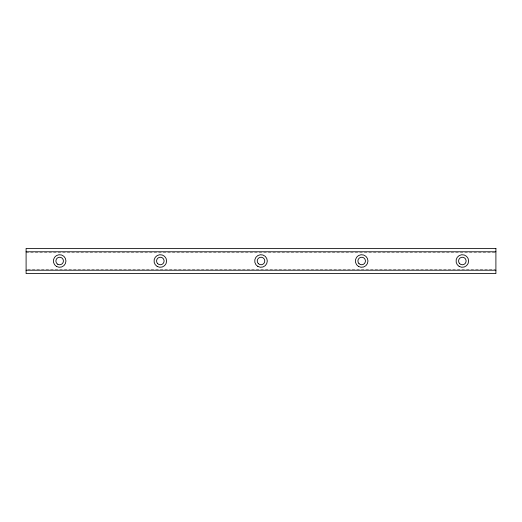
<?xml version="1.0" encoding="UTF-8"?>
<svg xmlns="http://www.w3.org/2000/svg" width="522" height="522" viewBox="0 0 522 522"><rect width="100%" height="100%" fill="white"/><g stroke="black" fill="none" stroke-linecap="round" stroke-linejoin="round"><path stroke-width="0.39" stroke-dasharray="2.61 1.96" d="M26.1 252.609L495.084 252.609M27.731 269.391L495.084 269.391"/><path stroke-width="0.78" d="M26.1 251.774L495.9 251.774M26.1 270.226L495.9 270.226M495.9 248.413L26.1 248.413L26.1 273.587L495.9 273.587L495.9 248.413M459.673 263.669A3.778 3.778 0 0 0 465.989 261.979A3.778 3.778 0 0 0 461.363 257.353A3.778 3.778 0 0 0 459.673 263.669M358.999 263.669A3.778 3.778 0 0 0 365.315 261.979A3.778 3.778 0 0 0 360.695 257.353A3.778 3.778 0 0 0 358.999 263.669M258.331 263.669A3.778 3.778 0 0 0 264.647 261.979A3.778 3.778 0 0 0 260.021 257.353A3.778 3.778 0 0 0 258.331 263.669M157.657 263.669A3.778 3.778 0 0 0 163.973 261.979A3.778 3.778 0 0 0 159.354 257.353A3.778 3.778 0 0 0 157.657 263.669M57.772 264.269A3.778 3.778 0 0 0 63.43 261A3.778 3.778 0 0 0 57.772 257.731A3.778 3.778 0 0 0 57.772 264.269M56.513 266.448A6.29 6.29 0 0 0 65.948 261A6.29 6.29 0 0 0 56.513 255.552A6.29 6.29 0 0 0 56.513 266.448M157.181 266.448A6.29 6.29 0 0 0 166.622 261A6.29 6.29 0 0 0 157.181 255.552A6.29 6.29 0 0 0 157.181 266.448M257.855 266.448A6.29 6.29 0 0 0 267.29 261A6.29 6.29 0 0 0 257.855 255.552A6.29 6.29 0 0 0 257.855 266.448M358.523 266.448A6.29 6.29 0 0 0 367.964 261A6.29 6.29 0 0 0 358.523 255.552A6.29 6.29 0 0 0 358.523 266.448M459.197 266.448A6.29 6.29 0 0 0 468.632 261A6.29 6.29 0 0 0 459.197 255.552A6.29 6.29 0 0 0 459.197 266.448"/></g></svg>
